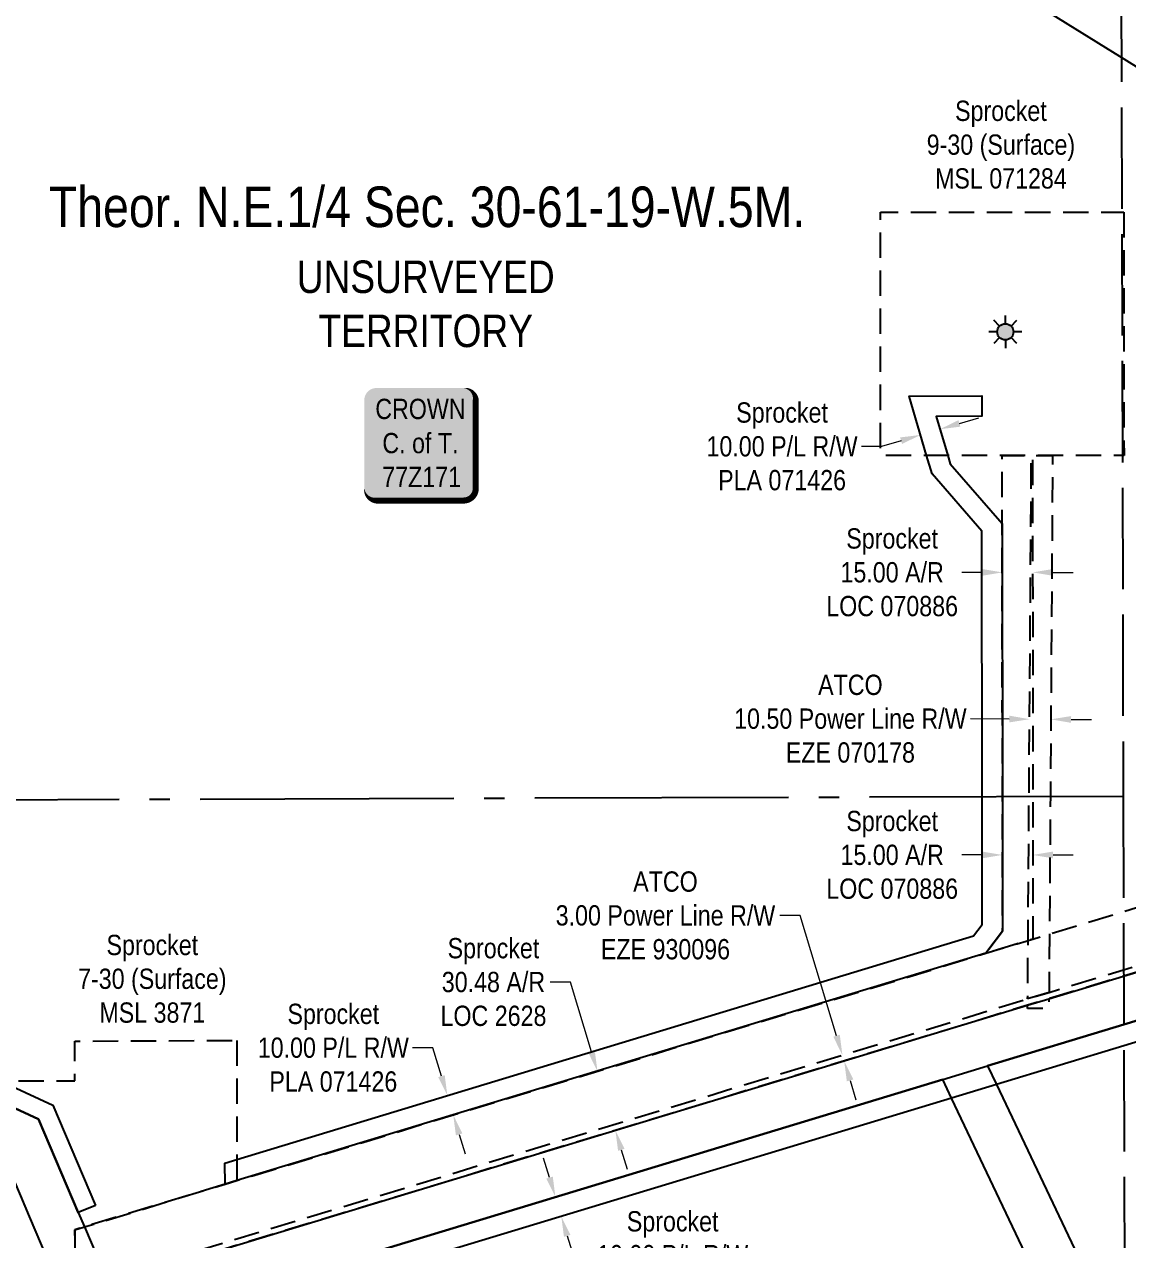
# Model space of a CAD drawing. Extents: x 507565 to 531726, y 6009554 to 6022365.
# Drawn here: x 510745 to 511289, y 6017257 to 6017856 of the extents above; entities that cross this region are included whole.
import ezdxf

# ---------------------------------------------------------------- set-up
doc = ezdxf.new("R2010")
doc.units = 0
doc.header["$LTSCALE"] = 5
doc.header["$PDMODE"] = 34
doc.header["$PDSIZE"] = 0.03
for name, pattern in [('foc-ACCESSROAD', [3.75, 2.5, -1.25]), ('foc-FLOWLINE', [3.75, 2.5, -1.25]), ('foc-QUARTERLINE', [33, 25, -3, 2, -3]), ('foc-UNSURVEYED', [12.5, 10, -2.5])]:
    doc.linetypes.add(name, pattern=pattern)
doc.layers.get('Defpoints').update_dxf_attribs({"color": 9})
for name, color, linetype in [('AS-OWNER', 7, 'Continuous'), ('C-SYMBOL', 7, 'Continuous'), ('F-AR', 190, 'foc-ACCESSROAD'), ('F-EZE', 190, 'foc-FLOWLINE'), ('F-RW', 190, 'Continuous'), ('F-WS', 190, 'foc-ACCESSROAD'), ('F-WS-S', 190, 'Continuous'), ('L-QSEC', 8, 'foc-QUARTERLINE'), ('L-UNS-T', 3, 'Continuous'), ('L-USEC', 7, 'foc-UNSURVEYED'), ('WETLAND', 143, 'Continuous')]:
    doc.layers.add(name, color=color, linetype=linetype)
for name, color, linetype, lineweight in [('F-AR-T', 190, 'Continuous', 9), ('F-EZE-T', 190, 'Continuous', 9), ('F-RW-T', 190, 'Continuous', 9), ('F-WS-T', 190, 'Continuous', 9)]:
    doc.layers.add(name, color=color, linetype=linetype, lineweight=lineweight)
doc.styles.add('175L', font='ARIALN.TTF', dxfattribs={"height": 20})
doc.styles.add('80', font='ARIALN.TTF', dxfattribs={"height": 10})
doc.styles.add('80CG', font='ARIALN.TTF', dxfattribs={"height": 10})
doc.styles.add('80L', font='ARIALN.TTF', dxfattribs={"height": 10})
doc.dimstyles.new('Compass 5 000', dxfattribs={"dimscale": 5, "dimtxt": 9, "dimasz": 2, "dimexe": 0.2, "dimexo": 0.0625, "dimgap": 0.5, "dimtad": 0, "dimtih": 1, "dimtoh": 1, "dimzin": 0, "dimdsep": 46, "dimtxsty": '80CG', "dimcen": 0.1, "dimse1": 1, "dimse2": 1, "dimclrd": 256, "dimclrt": 256, "dimaunit": 1, "dimadec": 4, "dimazin": 0, "dimtfac": 0.06, "dimtofl": 0, "dimtmove": 0, "dimatfit": 1, "dimfxl": 0.2, "dimtolj": 1, "dimtzin": 0, "dimlwd": -1, "dimarcsym": 0})

# ---------------------------------------------------------------- blocks, each defined once
blk = doc.blocks.new('*D108')
at = {"layer": 'Defpoints', "color": 0, "transparency": 16777216}
for p in [(511241.18, 6017586.63), (511251.68, 6017586.56), (511240.69, 6017513.79)]:
    blk.add_point(p, dxfattribs=at)
at = {"layer": 'F-EZE-T', "transparency": 16777216}
for p, q in [((511230.69, 6017513.86), (511211.5, 6017513.99)), ((511261.19, 6017513.66), (511271.19, 6017513.59))]:
    blk.add_line(p, q, dxfattribs=at)
for points in [[(511230.7, 6017515.53), (511230.68, 6017512.2), (511240.69, 6017513.79)], [(511261.2, 6017515.32), (511261.18, 6017511.99), (511251.19, 6017513.72)]]:
    blk.add_solid(points, dxfattribs=at)
at = {"layer": 'F-EZE-T', "transparency": 16777216, "insert": (511152.36, 6017513.99), "char_height": 10, "attachment_point": 5, "style": '80CG'}
blk.add_mtext('\\A1;ATCO\\P10.50 Power Line R/W\\PEZE 070178', dxfattribs=at)
blk = doc.blocks.new('*D109')
at = {"layer": 'Defpoints', "color": 0, "transparency": 16777216}
for p in [(511227.25, 6017586.15), (511227.25, 6017577.53), (511242.22, 6017577.53)]:
    blk.add_point(p, dxfattribs=at)
at = {"layer": 'F-AR-T', "transparency": 16777216}
for p, q in [((511217.25, 6017586.14), (511207.25, 6017586.14)), ((511252.22, 6017586.15), (511262.22, 6017586.15))]:
    blk.add_line(p, q, dxfattribs=at)
for points in [[(511217.25, 6017587.81), (511217.25, 6017584.48), (511227.25, 6017586.15)], [(511252.22, 6017587.82), (511252.22, 6017584.49), (511242.22, 6017586.15)]]:
    blk.add_solid(points, dxfattribs=at)
at = {"layer": 'F-AR-T', "transparency": 16777216, "insert": (511172.95, 6017586.14), "char_height": 10, "attachment_point": 5, "style": '80CG'}
blk.add_mtext('\\A1;Sprocket\\P15.00 A/R\\PLOC 070886', dxfattribs=at)
blk = doc.blocks.new('*D123')
at = {"layer": 'Defpoints', "color": 0, "transparency": 16777216}
for p in [(511186.95, 6017653.9), (511188.45, 6017648.82), (511198.04, 6017651.66)]:
    blk.add_point(p, dxfattribs=at)
at = {"layer": 'F-RW-T', "transparency": 16777216}
for p, q in [((511206.13, 6017659.57), (511215.72, 6017662.41)), ((511167.77, 6017648.22), (511157.77, 6017648.22)), ((511177.36, 6017651.06), (511167.77, 6017648.22))]:
    blk.add_line(p, q, dxfattribs=at)
for points in [[(511205.66, 6017661.17), (511206.6, 6017657.97), (511196.54, 6017656.74)], [(511176.89, 6017652.66), (511177.83, 6017649.46), (511186.95, 6017653.9)]]:
    blk.add_solid(points, dxfattribs=at)
at = {"layer": 'F-RW-T', "transparency": 16777216, "insert": (511118.69, 6017648.22), "char_height": 10, "attachment_point": 5, "style": '80CG'}
blk.add_mtext('\\A1;Sprocket\\P10.00 P/L R/W\\PPLA 071426', dxfattribs=at)
blk = doc.blocks.new('*D124')
at = {"layer": 'Defpoints', "color": 0, "transparency": 16777216}
for p in [(510561.9, 6017933.57), (510539.18, 6017895.63), (510546.18, 6017892.93)]:
    blk.add_point(p, dxfattribs=at)
at = {"layer": 'F-EZE-T', "transparency": 16777216}
for p, q in [((510545.57, 6017939.89), (510536.25, 6017943.49)), ((510571.22, 6017929.97), (510656.16, 6017897.12)), ((510656.16, 6017897.12), (510666.16, 6017897.12))]:
    blk.add_line(p, q, dxfattribs=at)
for points in [[(510546.18, 6017941.44), (510544.97, 6017938.33), (510554.9, 6017936.28)], [(510571.82, 6017931.52), (510570.62, 6017928.41), (510561.9, 6017933.57)]]:
    blk.add_solid(points, dxfattribs=at)
at = {"layer": 'F-EZE-T', "transparency": 16777216, "insert": (510741.26, 6017897.12), "char_height": 10, "attachment_point": 5, "style": '80CG'}
blk.add_mtext('\\A1;ATCO\\P7.50 Vegetation Control R/W\\PVCE 930015', dxfattribs=at)
blk = doc.blocks.new('*D132')
at = {"layer": 'Defpoints', "color": 0, "transparency": 16777216}
for p in [(511148.44, 6017348.21), (511158.72, 6017351.33), (511159.59, 6017348.46)]:
    blk.add_point(p, dxfattribs=at)
at = {"layer": 'F-EZE-T', "transparency": 16777216}
for p, q in [((511127.56, 6017417.02), (511117.56, 6017417.02)), ((511145.53, 6017357.78), (511127.56, 6017417.02)), ((511152.21, 6017335.77), (511155.12, 6017326.2))]:
    blk.add_line(p, q, dxfattribs=at)
for points in [[(511147.13, 6017358.26), (511143.94, 6017357.29), (511148.44, 6017348.21)], [(511153.81, 6017336.25), (511150.62, 6017335.28), (511149.31, 6017345.34)]]:
    blk.add_solid(points, dxfattribs=at)
at = {"layer": 'F-EZE-T', "transparency": 16777216, "insert": (511061.21, 6017417.02), "char_height": 10, "attachment_point": 5, "style": '80CG'}
blk.add_mtext('\\A1;ATCO\\P3.00 Power Line R/W\\PEZE 930096', dxfattribs=at)
blk = doc.blocks.new('*D133')
at = {"layer": 'Defpoints', "color": 0, "transparency": 16777216}
for p in [(511027.68, 6017340.29), (511000.68, 6017332.09), (511009.53, 6017302.92)]:
    blk.add_point(p, dxfattribs=at)
at = {"layer": 'F-AR-T', "transparency": 16777216}
for p, q in [((511014.36, 6017384.19), (511004.36, 6017384.19)), ((511024.78, 6017349.86), (511014.36, 6017384.19)), ((511039.44, 6017301.54), (511042.34, 6017291.98))]:
    blk.add_line(p, q, dxfattribs=at)
for points in [[(511026.37, 6017350.34), (511023.18, 6017349.37), (511027.68, 6017340.29)], [(511041.03, 6017302.03), (511037.85, 6017301.06), (511036.54, 6017311.11)]]:
    blk.add_solid(points, dxfattribs=at)
at = {"layer": 'F-AR-T', "transparency": 16777216, "insert": (510976.42, 6017384.19), "char_height": 10, "attachment_point": 5, "style": '80CG'}
blk.add_mtext('\\A1;Sprocket\\P30.48 A/R\\PLOC 2628', dxfattribs=at)
blk = doc.blocks.new('*D137')
at = {"layer": 'Defpoints', "color": 0, "transparency": 16777216}
for p in [(510946.12, 6017325.99), (510953.69, 6017328.29), (510949.03, 6017316.42)]:
    blk.add_point(p, dxfattribs=at)
at = {"layer": 'F-RW-T', "transparency": 16777216}
for p, q in [((510946.56, 6017351.81), (510936.56, 6017351.81)), ((510950.79, 6017337.86), (510946.56, 6017351.81)), ((510959.5, 6017309.15), (510962.41, 6017299.58))]:
    blk.add_line(p, q, dxfattribs=at)
for points in [[(510952.39, 6017338.34), (510949.2, 6017337.37), (510953.69, 6017328.29)], [(510961.1, 6017309.63), (510957.91, 6017308.66), (510956.6, 6017318.71)]]:
    blk.add_solid(points, dxfattribs=at)
at = {"layer": 'F-RW-T', "transparency": 16777216, "insert": (510897.47, 6017351.81), "char_height": 10, "attachment_point": 5, "style": '80CG'}
blk.add_mtext('\\A1;Sprocket\\P10.00 P/L R/W\\PPLA 071426', dxfattribs=at)
blk = doc.blocks.new('*D138')
at = {"layer": 'Defpoints', "color": 0, "transparency": 16777216}
for p in [(511000.62, 6017276.33), (511003.53, 6017266.76), (511009.87, 6017268.69)]:
    blk.add_point(p, dxfattribs=at)
at = {"layer": 'F-RW-T', "transparency": 16777216}
for p, q in [((511004.06, 6017287.83), (511001.16, 6017297.4)), ((511012.77, 6017259.12), (511015.68, 6017249.55)), ((511015.68, 6017249.55), (511025.68, 6017249.55))]:
    blk.add_line(p, q, dxfattribs=at)
for points in [[(511005.66, 6017288.31), (511002.47, 6017287.35), (511006.97, 6017278.26)], [(511014.37, 6017259.6), (511011.18, 6017258.63), (511009.87, 6017268.69)]]:
    blk.add_solid(points, dxfattribs=at)
at = {"layer": 'F-RW-T', "transparency": 16777216, "insert": (511064.76, 6017249.55), "char_height": 10, "attachment_point": 5, "style": '80CG'}
blk.add_mtext('\\A1;Sprocket\\P10.00 P/L R/W\\PPLA 111069', dxfattribs=at)
blk = doc.blocks.new('GAS')
h = blk.add_hatch(color=255)
h.dxf.hatch_style = 1
edge = h.paths.add_edge_path()
edge.add_arc((0, 0), 0.9, 0, 360)
for p, q in [((0, 0.81), (0, 1.62)), ((-0.81, 0), (-1.62, 0)), ((-0.57, 0.57), (-1.14, 1.14)), ((0.57, 0.57), (1.14, 1.14)), ((1.62, 0), (0.81, 0)), ((-0.57, -0.57), (-1.14, -1.14)), ((0, -0.81), (0, -1.62)), ((1.14, -1.14), (0.57, -0.57))]:
    blk.add_line(p, q)
blk.add_circle((0, 0), 0.8)
blk = doc.blocks.new('*U171')
h = blk.add_hatch(color=255)
edge = h.paths.add_edge_path()
edge.add_line((-21.5, -28.5), (21.5, -28.5))
edge.add_arc((21.5, -22.5), 6, 270, 360)
edge.add_line((27.5, -22.5), (27.5, 21))
edge.add_arc((21.5, 21), 6, 0, 90)
edge.add_line((21.5, 27), (-21.5, 27))
edge.add_arc((-21.5, 21), 6, 90, 180)
edge.add_line((-27.5, 21), (-27.5, -22.5))
edge.add_arc((-21.5, -22.5), 6, 180, 270)
at = {"color": 14, "flags": 128}
blk.add_lwpolyline([(-21.5, -28.5, 3, 3, 0), (21.5, -28.5, 3, 3, 0.414214), (27.5, -22.5, 3, 3, 0), (27.5, 21, 3, 0, 0.414214), (21.5, 27, 0, 0, 0), (-21.5, 27, 0, 0, 0.414214), (-27.5, 21, 0, 0, 0), (-27.5, -22.5, 0, 3, 0.414214)], format="xyseb", close=True, dxfattribs=at)
at = {"color": 14, "style": '80'}
blk.add_attdef('ENTER_TEXT_001', (-26.85, -4.92), '', height=10, dxfattribs=at)
blk = doc.blocks.new('*D183')
at = {"layer": 'Defpoints', "color": 0, "transparency": 16777216}
for p in [(511227.29, 6017448.35), (511227.29, 6017446.87), (511242.25, 6017448.35)]:
    blk.add_point(p, dxfattribs=at)
at = {"layer": 'F-AR-T', "transparency": 16777216}
for p, q in [((511217.29, 6017446.86), (511207.29, 6017446.86)), ((511252.26, 6017446.87), (511262.26, 6017446.87))]:
    blk.add_line(p, q, dxfattribs=at)
for points in [[(511217.29, 6017448.53), (511217.29, 6017445.2), (511227.29, 6017446.87)], [(511252.25, 6017448.54), (511252.26, 6017445.21), (511242.26, 6017446.87)]]:
    blk.add_solid(points, dxfattribs=at)
at = {"layer": 'F-AR-T', "transparency": 16777216, "insert": (511172.98, 6017446.86), "char_height": 10, "attachment_point": 5, "style": '80CG'}
blk.add_mtext('\\A1;Sprocket\\P15.00 A/R\\PLOC 070886', dxfattribs=at)

msp = doc.modelspace()

# ---------------------------------------------------------------- linework, layer by layer
at = {"layer": 'F-AR', "flags": 128}
msp.add_lwpolyline([(511234.637, 6017403.089), (511219.138, 6017398.386), (511227.296, 6017409.267), (511227.278, 6017476.156), (511227.243, 6017610.23), (511227.234, 6017643.723), (511239.227, 6017643.721), (511241.567, 6017643.721), (511242.203, 6017643.721), (511242.205, 6017638.452), (511242.248, 6017476.205), (511242.266, 6017405.405), (511239.949, 6017404.702), (511239.08, 6017404.438), (511234.637, 6017403.089)], close=True, dxfattribs=at)
msp.add_lwpolyline([(511386.909, 6017421.537), (511317.182, 6017396.978), (511302.894, 6017391.945), (511287.048, 6017387.137), (511250.258, 6017375.971), (511239.747, 6017372.78), (510792.613, 6017237.092), (510786.766, 6017235.318), (510770.086, 6017230.256), (510770.077, 6017233.39), (510770.007, 6017262.093), (510774.757, 6017263.534), (510844.24, 6017284.618), (510849.965, 6017286.355), (511219.138, 6017398.386), (511234.637, 6017403.089), (511239.08, 6017404.438), (511239.949, 6017404.702), (511242.266, 6017405.405), (511250.474, 6017407.896), (511286.969, 6017418.973), (511293.398, 6017420.924), (511317.103, 6017429.273), (511386.83, 6017453.832)], dxfattribs=at)
at = {"layer": 'F-EZE', "flags": 128}
for points in [[(511250.279, 6017379.112), (511239.754, 6017375.918), (511239.949, 6017404.702), (511240.433, 6017476.199), (511241.567, 6017643.721), (511242.203, 6017643.721), (511249.721, 6017643.721), (511252.07, 6017643.72), (511250.937, 6017476.233), (511250.474, 6017407.896), (511250.279, 6017379.112)], [(511239.747, 6017372.78), (511250.258, 6017375.971), (511250.226, 6017371.169), (511239.724, 6017371.24), (511239.747, 6017372.78)]]:
    msp.add_lwpolyline(points, close=True, dxfattribs=at)
msp.add_lwpolyline([(511386.909, 6017421.538), (511317.182, 6017396.978), (511302.894, 6017391.945), (511287.048, 6017387.137), (511250.258, 6017375.971), (511239.747, 6017372.78), (510792.613, 6017237.092), (510786.766, 6017235.318), (510770.085, 6017230.256), (510770.077, 6017233.39), (510785.74, 6017238.142), (511239.754, 6017375.918), (511250.279, 6017379.112), (511287.04, 6017390.27), (511301.96, 6017394.798), (511317.175, 6017400.157), (511386.902, 6017424.716)], dxfattribs=at)
at = {"layer": 'F-RW'}
for points in [[(510780.168, 6017274.155), (510771.758, 6017270.577), (510752.14, 6017316.671), (510537.22, 6017416.38), (510497.938, 6017514.867), (510673.616, 6017969.509), (510645.354, 6017980.279), (510650.778, 6017994.512), (510693.339, 6017978.292), (510514.302, 6017514.956), (510552.413, 6017419.402), (510759.175, 6017323.477), (510780.168, 6017274.155)], [(510849.965, 6017286.355), (510844.24, 6017284.618), (510844.002, 6017294.999), (510849.94, 6017296.8), (511213.1, 6017407.008), (511217.294, 6017412.6), (511217.277, 6017476.123), (511217.242, 6017606.486), (511192.599, 6017634.804), (511189.965, 6017643.704), (511181.301, 6017672.988), (511217.224, 6017673.193), (511217.227, 6017663.191), (511194.669, 6017663.061), (511200.395, 6017643.709), (511201.573, 6017639.729), (511227.243, 6017610.23), (511227.278, 6017476.156), (511227.296, 6017409.267), (511219.138, 6017398.386), (510849.965, 6017286.355)]]:
    msp.add_lwpolyline(points, close=True, dxfattribs=at)
for points in [[(509559.94, 6017869.775), (509559.94, 6017869.775), (510752.14, 6017316.671), (510771.758, 6017270.577), (510774.757, 6017263.534), (510785.584, 6017238.095), (510786.766, 6017235.318), (510792.613, 6017237.092), (511239.747, 6017372.78), (511250.258, 6017375.971), (511287.048, 6017387.137), (511302.894, 6017391.945), (511317.182, 6017396.978), (511386.909, 6017421.537)], [(511196.179, 6016215.091), (511165.884, 6016286.265), (511086.196, 6016473.489), (511072.731, 6016505.12), (511067.347, 6016517.773), (511036.613, 6016589.979), (511010.617, 6016651.052), (510997.798, 6016681.169), (510801.908, 6017141.403), (510777.721, 6017198.231), (510774.432, 6017205.956), (510771.56, 6017212.705), (510770.705, 6017214.714), (510770.496, 6017215.204), (510770.121, 6017216.087), (510769.132, 6017218.408), (510764.775, 6017228.645), (510763.213, 6017232.315), (510747.751, 6017268.643), (510743.425, 6017278.805), (510734.557, 6017299.642), (510529.45, 6017394.798), (509559.994, 6017844.564)], [(511386.995, 6017386.741), (511317.268, 6017362.182), (511313.119, 6017360.721), (511287.133, 6017352.832), (511224.332, 6017333.766), (511202.225, 6017327.056), (510818.929, 6017210.749), (510799.711, 6017204.912), (510770.119, 6017217.967), (510769.132, 6017218.408), (510764.775, 6017228.645), (510763.213, 6017232.315), (510768.653, 6017229.821), (510770.107, 6017229.155), (510776.18, 6017226.426), (510800.344, 6017215.564), (510810.915, 6017218.771), (511197.887, 6017336.192), (511219.993, 6017342.904), (511287.107, 6017363.277), (511310.004, 6017370.227), (511317.242, 6017372.777), (511386.969, 6017397.336)], [(511386.969, 6017397.336), (511317.242, 6017372.777), (511310.004, 6017370.227), (511287.107, 6017363.277), (511219.993, 6017342.904), (511224.332, 6017333.766), (511287.508, 6017200.756), (511317.824, 6017136.928), (511387.976, 6016989.229)], [(511388.108, 6016935.698), (511317.956, 6017083.398), (511287.64, 6017147.225), (511202.225, 6017327.056), (511197.887, 6017336.192), (510810.915, 6017218.771), (510800.344, 6017215.564), (510795.766, 6017214.175), (510799.711, 6017204.912), (510813.374, 6017172.836), (510843.728, 6017101.571), (511022.755, 6016681.25), (511035.583, 6016651.133), (511098.181, 6016504.173), (511128.968, 6016431.892), (511134.362, 6016419.226), (511147.851, 6016387.562), (511190.965, 6016286.335), (511228.898, 6016197.277)]]:
    msp.add_lwpolyline(points, dxfattribs=at)
at = {"layer": 'F-WS', "flags": 128}
for points in [[(511287.207, 6017763.737), (511287.244, 6017643.718), (511286.415, 6017643.718), (511252.07, 6017643.72), (511249.721, 6017643.721), (511242.203, 6017643.721), (511241.567, 6017643.721), (511239.227, 6017643.721), (511227.234, 6017643.723), (511217.232, 6017643.718), (511200.395, 6017643.709), (511189.965, 6017643.704), (511167.252, 6017643.693), (511167.21, 6017763.701), (511228.318, 6017763.734), (511286.119, 6017763.737), (511287.207, 6017763.737)], [(510849.975, 6017355.427), (510849.953, 6017296.8), (510849.965, 6017286.355), (510844.24, 6017284.618), (510774.757, 6017263.534), (510770.007, 6017262.093), (510770.077, 6017233.39), (510770.085, 6017230.256), (510770.112, 6017229.156), (510770.272, 6017217.9), (510770.497, 6017215.204), (510770.612, 6017214.544), (510770.538, 6017213.68), (510770.134, 6017213.673), (510755.715, 6017213.624), (510753.04, 6017213.614), (510726.2, 6017213.514), (510720.185, 6017213.491), (510715.271, 6017213.473), (510665.108, 6017213.285), (510648.619, 6017213.223), (510648.588, 6017218.182), (510648.488, 6017233.857), (510648.467, 6017237.789), (510648.415, 6017257.909), (510648.38, 6017268.269), (510648.352, 6017278.283), (510648.277, 6017304.663), (510633.036, 6017304.606), (510632.872, 6017348.6), (510632.866, 6017350.325), (510670.966, 6017350.468), (510671.023, 6017335.228), (510715.49, 6017335.394), (510737.001, 6017335.474), (510770.082, 6017335.598), (510769.975, 6017355.128), (510849.975, 6017355.427)]]:
    msp.add_lwpolyline(points, close=True, dxfattribs=at)
at = {"layer": 'L-QSEC'}
msp.add_line((511286.846, 6017475.723), (509680.869, 6017470.554), dxfattribs=at)
at = {"layer": 'L-USEC'}
for p, q in [((511285.854, 6017877.863), (511286.846, 6017475.723)), ((511286.846, 6017475.723), (511287.838, 6017073.579))]:
    msp.add_line(p, q, dxfattribs=at)
at = {"layer": 'WETLAND'}
msp.add_lwpolyline([(511385.977, 6017799.64), (511353.871, 6017797.917), (511236.437, 6017870.79), (511130.56, 6018026.296), (511038.594, 6018156.882), (510964.475, 6018203.888), (510864.731, 6018200.803), (510789.981, 6018198.491), (510770.38, 6018206.368), (510759.937, 6018207.09), (510750.724, 6018207.727), (510737.921, 6018205.614), (510726.509, 6018203.73), (510721.061, 6018203.031), (510698.062, 6018214.929), (510644.329, 6018240.849), (510622.648, 6018251.308), (510560.342, 6018290.384), (510432.833, 6018288.987), (510393.619, 6018345.942), (510338.917, 6018358.192), (510321.629, 6018377.5)], dxfattribs=at)

# ---------------------------------------------------------------- block references
at = {"layer": 'AS-OWNER', "color": 3}
ref = msp.add_blockref('*U171', (510940.218, 6017650.046), dxfattribs=dict(at, xscale=0.9994679999999895, yscale=0.9994679999999895, zscale=0.9994679999999895))
ref.add_attrib('ENTER_TEXT_001', 'CROWN', (510918.17, 6017661.727), dxfattribs={"layer": '0', "color": 14, "height": 9.9947, "style": '80'})
ref.add_attrib('ENTER_TEXT_002', 'C. of T.', (510921.664, 6017644.892), dxfattribs={"layer": '0', "color": 14, "height": 9.9947, "style": '80'})
ref.add_attrib('ENTER_TEXT_003', '77Z171', (510921.599, 6017628.193), dxfattribs={"layer": '0', "color": 14, "height": 9.9947, "style": '80'})
at = {"layer": 'F-WS-S', "xscale": 4.99733999999994, "yscale": 4.99733999999994, "zscale": 4.99733999999994}
msp.add_blockref('GAS', (511228.759, 6017704.706), dxfattribs=at)

# ---------------------------------------------------------------- texts
at = {"layer": 'F-WS-T', "char_height": 9.99468, "attachment_point": 5, "style": '80CG'}
for s, insert, width in [('\\A1;Sprocket\\P9-30 (Surface)\\PMSL 071284', (511226.571, 6017796.924), 72.58524), ('\\A1;Sprocket\\P7-30 (Surface)\\PMSL 3871', (510808.256, 6017385.776), 78.95293)]:
    msp.add_mtext(s, dxfattribs=dict(at, insert=insert, width=width))

# ---------------------------------------------------------------- dimensions: what is measured, and where the dimension line sits
at = {"layer": 'F-AR-T'}
for p1, p2, distance, picture, middle in [((511242.221, 6017577.529), (511227.251, 6017577.525), -8.62, '*D109', (511172.948, 6017586.14)), ((511242.255, 6017448.35), (511227.285, 6017448.346), 1.48, '*D183', (511172.985, 6017446.86))]:
    dim = msp.add_aligned_dim(p1=p1, p2=p2, distance=distance, text='Sprocket\\P15.00 A/R\\PLOC 070886', dimstyle='Compass 5 000', dxfattribs=at)
    dim.commit()
    dim.dimension.update_dxf_attribs({"geometry": picture, "text_midpoint": middle})
dim = msp.add_linear_dim(base=(511027.683, 6017340.286), p1=(511009.532, 6017302.919), p2=(511000.679, 6017332.091), angle=106.881225, text='Sprocket\\P30.48 A/R\\PLOC 2628', dimstyle='Compass 5 000', dxfattribs=at)
dim.commit()
dim.dimension.update_dxf_attribs({"geometry": '*D133', "text_midpoint": (510976.416, 6017384.192), "dimtype": 161})
at = {"layer": 'F-EZE-T'}
for base, p1, p2, angle, text, picture, middle in [((510561.896, 6017933.573), (510539.181, 6017895.632), (510546.177, 6017892.926), 338.856392, 'ATCO\\P7.50 Vegetation Control R/W\\PVCE 930015', '*D124', (510741.258, 6017897.117)), ((511240.688, 6017513.795), (511251.683, 6017586.562), (511241.181, 6017586.633), 179.612218, 'ATCO\\P10.50 Power Line R/W\\PEZE 070178', '*D108', (511152.356, 6017513.992)), ((511148.436, 6017348.207), (511159.594, 6017348.457), (511158.722, 6017351.328), 106.88097, 'ATCO\\P3.00 Power Line R/W\\PEZE 930096', '*D132', (511061.215, 6017417.016))]:
    dim = msp.add_linear_dim(base=base, p1=p1, p2=p2, angle=angle, text=text, dimstyle='Compass 5 000', dxfattribs=at)
    dim.commit()
    dim.dimension.update_dxf_attribs({"geometry": picture, "text_midpoint": middle, "dimtype": 161})
at = {"layer": 'F-RW-T'}
for base, p1, p2, angle, picture, middle in [((511186.949, 6017653.898), (511198.042, 6017651.659), (511188.451, 6017648.822), 196.4824, '*D123', (511118.685, 6017648.223)), ((510953.694, 6017328.286), (510949.026, 6017316.416), (510946.121, 6017325.988), 106.88147, '*D137', (510897.471, 6017351.806))]:
    dim = msp.add_linear_dim(base=base, p1=p1, p2=p2, angle=angle, text='Sprocket\\P10.00 P/L R/W\\PPLA 071426', dimstyle='Compass 5 000', dxfattribs=at)
    dim.commit()
    dim.dimension.update_dxf_attribs({"geometry": picture, "text_midpoint": middle, "dimtype": 161})
dim = msp.add_aligned_dim(p1=(511000.621, 6017276.335), p2=(511003.526, 6017266.763), distance=6.63, text='Sprocket\\P10.00 P/L R/W\\PPLA 111069', dimstyle='Compass 5 000', dxfattribs=at)
dim.commit()
dim.dimension.update_dxf_attribs({"geometry": '*D138', "text_midpoint": (511064.764, 6017249.55)})

# ---------------------------------------------------------------- next in the draw order: texts
at = {"layer": 'C-SYMBOL', "color": 3, "insert": (510943.687, 6017776.339), "char_height": 19.98936, "width": 372.92565, "attachment_point": 2, "style": '175L', "bg_fill": 3, "box_fill_scale": 1.15, "bg_fill_color": 256, "bg_fill_true_color": 256, "bg_fill_transparency": 0}
msp.add_mtext('Theor. N.E.1/4 Sec. 30-61-19-W.5M.', dxfattribs=at)
at = {"layer": 'L-UNS-T', "color": 3, "insert": (510943.012, 6017718.423), "char_height": 15.99149, "attachment_point": 5, "style": '80L', "bg_fill": 3, "box_fill_scale": 1.15, "bg_fill_color": 256, "bg_fill_true_color": 256, "bg_fill_transparency": 0}
msp.add_mtext_dynamic_manual_height_columns('UNSURVEYED TERRITORY', width=126.41375, gutter_width=47.5, heights=[0], dxfattribs=at)

doc.saveas('drawing.dxf')
